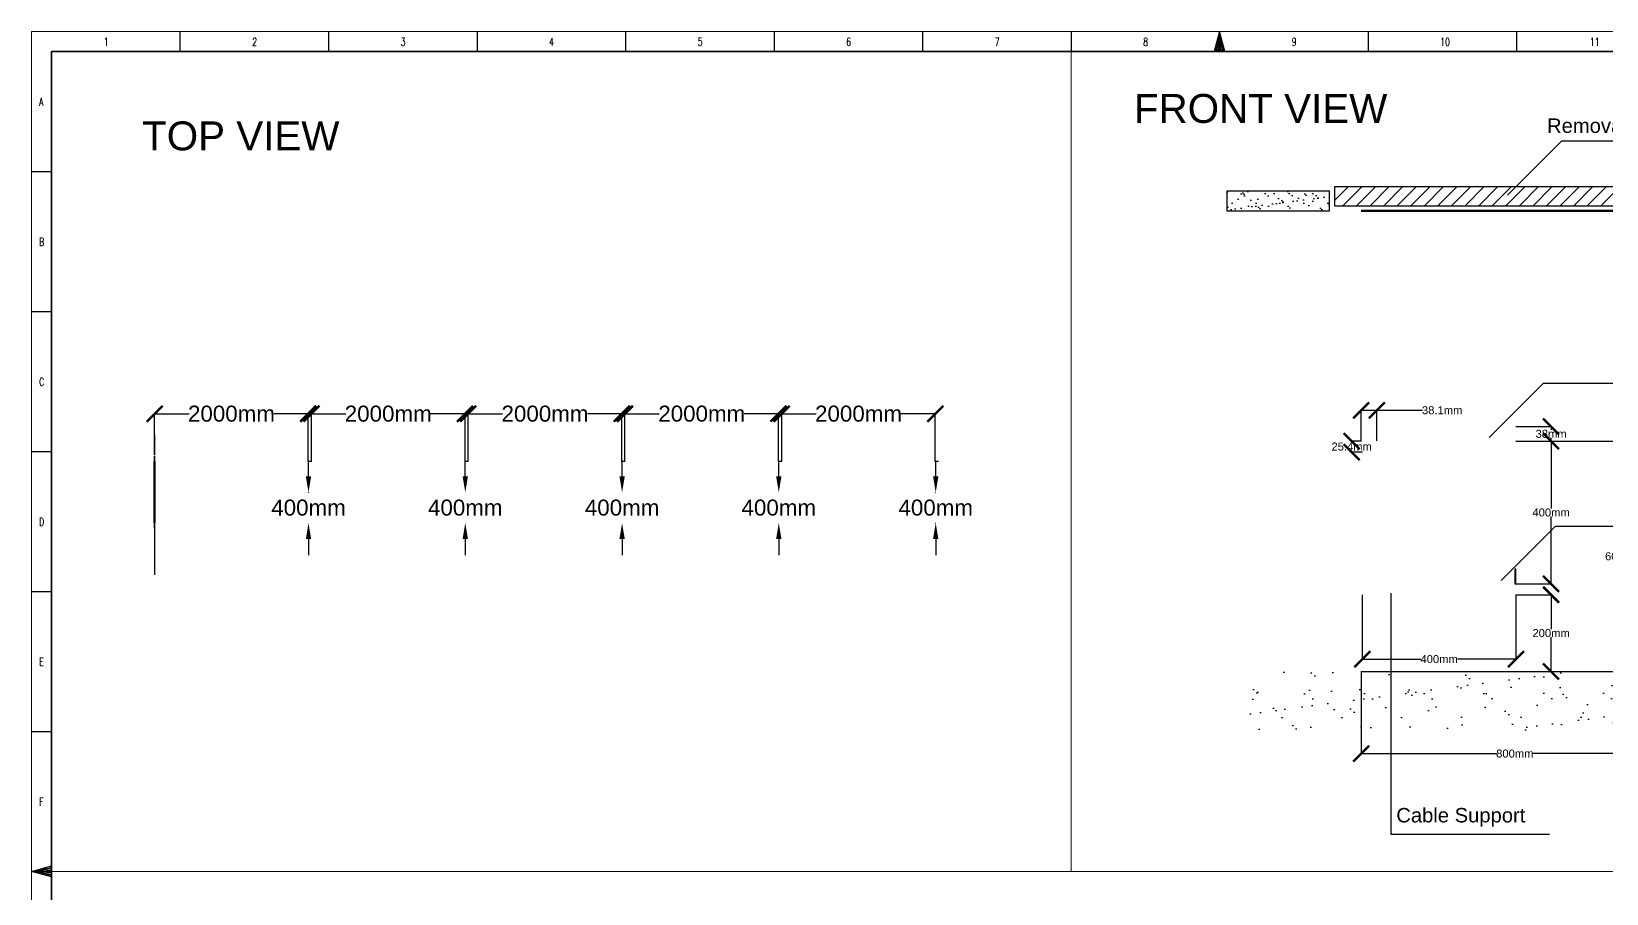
# Model space of a CAD drawing. Header units: inches. Extents: x -430764 to 256483, y 7374 to 217374.
# Drawn here: x -40517 to 156347, y 109604 to 217374 of the extents above; entities that cross this region are included whole.
import ezdxf

# ---------------------------------------------------------------- set-up
doc = ezdxf.new("R2010")
doc.units = ezdxf.units.IN
doc.header["$MEASUREMENT"] = 0
doc.layers.add('Background Stuff', color=252, linetype='Continuous', lineweight=5)
doc.layers.add('Dimensions', color=7, linetype='Continuous')
doc.styles.get("Standard").update_dxf_attribs({"font": 'arial.ttf'})
doc.styles.add('TEG BORDER', font='txt_qlt.shx', dxfattribs={"width": 0.7, "bigfont": 'hztxt.shx'})
doc.dimstyles.get("Standard").update_dxf_attribs({"dimtxt": 0.18, "dimasz": 0.18, "dimexe": 0.18, "dimexo": 0.0625, "dimgap": 0.09, "dimtad": 0, "dimtih": 1, "dimtoh": 1, "dimdec": 4, "dimzin": 0, "dimdsep": 46, "dimtxsty": 'Standard', "dimcen": 0.09, "dimadec": 0, "dimazin": 0, "dimtfac": 1, "dimtdec": 4, "dimtofl": 0, "dimtmove": 0, "dimatfit": 3, "dimfxl": 1, "dimtolj": 1, "dimtzin": 0, "dimarcsym": 0})

# ---------------------------------------------------------------- blocks, each defined once
blk = doc.blocks.new('TEG BORDER A2')
for p, q in [((37.12, 420), (37.12, 415)), ((74.25, 420), (74.25, 415)), ((111.38, 420), (111.38, 415)), ((148.5, 420), (148.5, 415)), ((185.63, 420), (185.63, 415)), ((222.75, 420), (222.75, 415)), ((259.88, 420), (259.88, 415)), ((297, 420), (297, 415)), ((334.12, 420), (334.12, 415)), ((371.25, 420), (371.25, 415)), ((0, 385), (5, 385)), ((0, 350), (5, 350)), ((0, 315), (5, 315)), ((0, 280), (5, 280)), ((0, 245), (5, 245)), ((5, 210), (0, 210)), ((1.25, 210), (3.75, 210))]:
    blk.add_line(p, q)
at = {"linetype": 'Continuous'}
for p, q in [((489, 415), (5, 415)), ((5, 415), (5, 5))]:
    blk.add_line(p, q, dxfattribs=at)
at = {"color": 5, "lineweight": 15}
blk.add_lwpolyline([(0, 420), (594, 420), (594, 0), (0, 0)], close=True, dxfattribs=at)
for points in [[(297, 420), (295.66, 415), (298.34, 415), (297, 420), (296, 415), (296.33, 415), (297, 420), (296.67, 415), (297.33, 415), (297, 420), (297.67, 415), (298, 415), (297, 420)], [(0, 210), (5, 211.34), (5, 208.66), (0, 210), (5, 211), (5, 210.67), (0, 210), (5, 210.33), (5, 209.67), (0, 210), (5, 209.33), (5, 209), (0, 210)]]:
    blk.add_lwpolyline(points)
blk.add_lwpolyline([(5, 415), (589, 415), (589, 5), (5, 5)], close=True)
at = {"char_height": 2, "width": 2, "attachment_point": 1, "style": 'TEG BORDER'}
for s, insert in [('1', (18.05, 418.41)), ('2', (55.17, 418.41)), ('3', (92.3, 418.41)), ('4', (129.42, 418.41)), ('5', (166.55, 418.41)), ('6', (203.67, 418.41)), ('7', (240.8, 418.41)), ('8', (277.92, 418.41)), ('9', (315.05, 418.41)), ('\\pi2.2204e-016;10', (352.17, 418.41)), ('\\pi0.3;11', (389.3, 418.41)), ('A', (1.91, 403.39)), ('B', (1.91, 368.39)), ('C', (1.91, 333.39)), ('D', (1.91, 298.39)), ('E', (1.91, 263.39)), ('F', (1.91, 228.39))]:
    blk.add_mtext(s, dxfattribs=dict(at, insert=insert))
blk = doc.blocks.new('_ArchTick')
at = {"color": 0, "linetype": 'ByBlock', "const_width": 0.15}
blk.add_lwpolyline([(-0.5, -0.5), (0.5, 0.5)], dxfattribs=at)
blk = doc.blocks.new('*D13')
at = {"layer": 'Defpoints', "color": 0, "transparency": 16777216}
for p in [(125684, 170016), (125684, 166157, -197500), (127636, 166184)]:
    blk.add_point(p, dxfattribs=at)
at = {"layer": 'Dimensions', "color": 0, "lineweight": -2, "transparency": 16777216}
for p, q in [((125684, 166157), (125684, 170016)), ((125684, 170016), (127636, 170016)), ((127636, 166184), (127636, 170016)), ((127636, 170016), (133361, 170016))]:
    blk.add_line(p, q, dxfattribs=at)
at = {"layer": 'Dimensions', "color": 0, "lineweight": -2, "transparency": 16777216, "xscale": 2000, "yscale": 2000, "zscale": 2000, "rotation": 180}
blk.add_blockref('_ArchTick', (125684, 170016), dxfattribs=at)
at = {"layer": 'Dimensions', "color": 0, "lineweight": -2, "transparency": 16777216, "xscale": 2000, "yscale": 2000, "zscale": 2000}
blk.add_blockref('_ArchTick', (127636, 170016), dxfattribs=at)
at = {"layer": 'Dimensions', "transparency": 16777216, "insert": (135810, 170016), "char_height": 1000, "attachment_point": 5}
blk.add_mtext('\\A1;38.1mm', dxfattribs=at)
blk = doc.blocks.new('*D9')
at = {"layer": 'Defpoints', "color": 0, "transparency": 16777216}
for p in [(125685, 137356), (164087, 137357), (164087, 127099)]:
    blk.add_point(p, dxfattribs=at)
at = {"layer": 'Dimensions', "color": 0, "lineweight": -2, "transparency": 16777216}
for p, q in [((125685, 137355), (125685, 127099)), ((164087, 137357), (164087, 127099)), ((125685, 127099), (142630, 127099)), ((164087, 127099), (147142, 127099))]:
    blk.add_line(p, q, dxfattribs=at)
at = {"layer": 'Dimensions', "color": 0, "lineweight": -2, "transparency": 16777216, "xscale": 2000, "yscale": 2000, "zscale": 2000, "rotation": 180}
blk.add_blockref('_ArchTick', (125685, 127099), dxfattribs=at)
at = {"layer": 'Dimensions', "color": 0, "lineweight": -2, "transparency": 16777216, "xscale": 2000, "yscale": 2000, "zscale": 2000}
blk.add_blockref('_ArchTick', (164087, 127099), dxfattribs=at)
at = {"layer": 'Dimensions', "transparency": 16777216, "insert": (144886, 127099), "char_height": 1000, "attachment_point": 5}
blk.add_mtext('\\A1;800mm', dxfattribs=at)
blk = doc.blocks.new('*D10')
at = {"layer": 'Defpoints', "color": 0, "transparency": 16777216}
for p in [(125828, 146955, -589535), (145028, 146968, -589679), (125828, 138904)]:
    blk.add_point(p, dxfattribs=at)
at = {"layer": 'Dimensions', "color": 0, "lineweight": -2, "transparency": 16777216}
for p, q in [((125828, 146955), (125828, 138904)), ((145028, 146968), (145028, 138904)), ((125828, 138904), (133153, 138904)), ((145028, 138904), (137704, 138904))]:
    blk.add_line(p, q, dxfattribs=at)
at = {"layer": 'Dimensions', "color": 0, "lineweight": -2, "transparency": 16777216, "xscale": 2000, "yscale": 2000, "zscale": 2000, "rotation": 180}
blk.add_blockref('_ArchTick', (125828, 138904), dxfattribs=at)
at = {"layer": 'Dimensions', "color": 0, "lineweight": -2, "transparency": 16777216, "xscale": 2000, "yscale": 2000, "zscale": 2000}
blk.add_blockref('_ArchTick', (145028, 138904), dxfattribs=at)
at = {"layer": 'Dimensions', "transparency": 16777216, "insert": (135428, 138904), "char_height": 1000, "attachment_point": 5}
blk.add_mtext('\\A1;400mm', dxfattribs=at)
blk = doc.blocks.new('*D14')
at = {"layer": 'Defpoints', "color": 0, "transparency": 16777216}
for p in [(145025, 146957, -491562), (125684, 137357, -101500), (149422, 137357)]:
    blk.add_point(p, dxfattribs=at)
at = {"layer": 'Dimensions', "color": 0, "lineweight": -2, "transparency": 16777216}
for p, q in [((145025, 146957), (149422, 146957)), ((149422, 146957), (149422, 142668)), ((149422, 137357), (149422, 141646)), ((125684, 137357), (149422, 137357))]:
    blk.add_line(p, q, dxfattribs=at)
at = {"layer": 'Dimensions', "color": 0, "lineweight": -2, "transparency": 16777216, "xscale": 2000, "yscale": 2000, "zscale": 2000}
for p, rotation in [((149422, 146957), 90), ((149422, 137357), 270)]:
    blk.add_blockref('_ArchTick', p, dxfattribs=dict(at, rotation=rotation))
at = {"layer": 'Dimensions', "transparency": 16777216, "insert": (149422, 142157), "char_height": 1000, "attachment_point": 5}
blk.add_mtext('\\A1;200mm', dxfattribs=at)
blk = doc.blocks.new('*D15')
at = {"layer": 'Defpoints', "color": 0, "transparency": 16777216}
for p in [(145031, 166157), (149422, 166157), (145028, 148320, -197644)]:
    blk.add_point(p, dxfattribs=at)
at = {"layer": 'Dimensions', "color": 0, "lineweight": -2, "transparency": 16777216}
for p, q in [((145031, 166157), (149422, 166157)), ((149422, 166157), (149422, 157749)), ((149422, 148320), (149422, 156728)), ((145028, 148320), (149422, 148320))]:
    blk.add_line(p, q, dxfattribs=at)
at = {"layer": 'Dimensions', "color": 0, "lineweight": -2, "transparency": 16777216, "xscale": 2000, "yscale": 2000, "zscale": 2000}
for p, rotation in [((149422, 166157), 90), ((149422, 148320), 270)]:
    blk.add_blockref('_ArchTick', p, dxfattribs=dict(at, rotation=rotation))
at = {"layer": 'Dimensions', "transparency": 16777216, "insert": (149422, 157239), "char_height": 1000, "attachment_point": 5}
blk.add_mtext('\\A1;400mm', dxfattribs=at)
blk = doc.blocks.new('*D16')
at = {"layer": 'Defpoints', "color": 0, "transparency": 16777216}
for p in [(145028, 167986, -197644), (149424, 167986), (145028, 166157, -295617)]:
    blk.add_point(p, dxfattribs=at)
at = {"layer": 'Dimensions', "color": 0, "lineweight": -2, "transparency": 16777216}
for p, q in [((145028, 167986), (149424, 167986)), ((149424, 167986), (149424, 167582)), ((145028, 166157), (149424, 166157)), ((149424, 166157), (149424, 166560))]:
    blk.add_line(p, q, dxfattribs=at)
at = {"layer": 'Dimensions', "color": 0, "lineweight": -2, "transparency": 16777216, "xscale": 2000, "yscale": 2000, "zscale": 2000}
for p, rotation in [((149424, 167986), 90), ((149424, 166157), 270)]:
    blk.add_blockref('_ArchTick', p, dxfattribs=dict(at, rotation=rotation))
at = {"layer": 'Dimensions', "transparency": 16777216, "insert": (149424, 167071), "char_height": 1000, "attachment_point": 5}
blk.add_mtext('\\A1;38mm', dxfattribs=at)
blk = doc.blocks.new('*D17')
at = {"layer": 'Defpoints', "color": 0, "transparency": 16777216}
for p in [(145028, 166157, -295617), (145028, 137357), (158500, 137357)]:
    blk.add_point(p, dxfattribs=at)
at = {"layer": 'Dimensions', "color": 0, "lineweight": -2, "transparency": 16777216}
for p, q in [((145028, 166157), (158500, 166157)), ((158500, 166157), (158500, 152268)), ((158500, 137357), (158500, 151246)), ((145028, 137357), (158500, 137357))]:
    blk.add_line(p, q, dxfattribs=at)
at = {"layer": 'Dimensions', "color": 0, "lineweight": -2, "transparency": 16777216, "xscale": 2000, "yscale": 2000, "zscale": 2000}
for p, rotation in [((158500, 166157), 90), ((158500, 137357), 270)]:
    blk.add_blockref('_ArchTick', p, dxfattribs=dict(at, rotation=rotation))
at = {"layer": 'Dimensions', "transparency": 16777216, "insert": (158500, 151757), "char_height": 1000, "attachment_point": 5}
blk.add_mtext('\\A1;600mm', dxfattribs=at)
blk = doc.blocks.new('*D11')
at = {"layer": 'Defpoints', "color": 0, "transparency": 16777216}
for p in [(125684, 166160), (124495, 164796), (125833, 164796)]:
    blk.add_point(p, dxfattribs=at)
at = {"layer": 'Dimensions', "color": 0, "lineweight": -2, "transparency": 16777216}
for p, q in [((125684, 166160), (124495, 166160)), ((124495, 166160), (124495, 165989)), ((124495, 164796), (124495, 164967)), ((125833, 164796), (124495, 164796))]:
    blk.add_line(p, q, dxfattribs=at)
at = {"layer": 'Dimensions', "color": 0, "lineweight": -2, "transparency": 16777216, "xscale": 2000, "yscale": 2000, "zscale": 2000}
for p, rotation in [((124495, 166160), 90), ((124495, 164796), 270)]:
    blk.add_blockref('_ArchTick', p, dxfattribs=dict(at, rotation=rotation))
at = {"layer": 'Dimensions', "transparency": 16777216, "insert": (124495, 165478), "char_height": 1000, "attachment_point": 5}
blk.add_mtext('\\A1;25.4mm', dxfattribs=at)
blk = doc.blocks.new('*D26')
at = {"layer": 'Defpoints', "color": 0, "transparency": 16777216}
for p in [(-25124, 169582), (-25124, 164415), (-5924, 163627, -5760)]:
    blk.add_point(p, dxfattribs=at)
at = {"layer": 'Dimensions', "color": 0, "lineweight": -2, "transparency": 16777216}
for p, q in [((-25124, 164415), (-25124, 169582)), ((-25124, 169582), (-20828, 169582)), ((-5924, 169582), (-10219, 169582)), ((-5924, 163627), (-5924, 169582))]:
    blk.add_line(p, q, dxfattribs=at)
at = {"layer": 'Dimensions', "color": 0, "lineweight": -2, "transparency": 16777216, "xscale": 2000, "yscale": 2000, "zscale": 2000, "rotation": 180}
blk.add_blockref('_ArchTick', (-25124, 169582), dxfattribs=at)
at = {"layer": 'Dimensions', "color": 0, "lineweight": -2, "transparency": 16777216, "xscale": 2000, "yscale": 2000, "zscale": 2000}
blk.add_blockref('_ArchTick', (-5924, 169582), dxfattribs=at)
at = {"layer": 'Dimensions', "transparency": 16777216, "insert": (-15524, 169582), "char_height": 2000, "attachment_point": 5}
blk.add_mtext('\\A1;2000mm', dxfattribs=at)
blk = doc.blocks.new('*D27')
at = {"layer": 'Defpoints', "color": 0, "transparency": 16777216}
for p in [(13671, 169584), (-5529, 163627, -5760), (13671, 163627, -5760)]:
    blk.add_point(p, dxfattribs=at)
at = {"layer": 'Dimensions', "color": 0, "lineweight": -2, "transparency": 16777216}
for p, q in [((-5529, 163627), (-5529, 169584)), ((-5529, 169584), (-1233, 169584)), ((13671, 169584), (9375, 169584)), ((13671, 163627), (13671, 169584))]:
    blk.add_line(p, q, dxfattribs=at)
at = {"layer": 'Dimensions', "color": 0, "lineweight": -2, "transparency": 16777216, "xscale": 2000, "yscale": 2000, "zscale": 2000, "rotation": 180}
blk.add_blockref('_ArchTick', (-5529, 169584), dxfattribs=at)
at = {"layer": 'Dimensions', "color": 0, "lineweight": -2, "transparency": 16777216, "xscale": 2000, "yscale": 2000, "zscale": 2000}
blk.add_blockref('_ArchTick', (13671, 169584), dxfattribs=at)
at = {"layer": 'Dimensions', "transparency": 16777216, "insert": (4071, 169584), "char_height": 2000, "attachment_point": 5}
blk.add_mtext('\\A1;2000mm', dxfattribs=at)
blk = doc.blocks.new('*D28')
at = {"layer": 'Defpoints', "color": 0, "transparency": 16777216}
for p in [(33266, 169585), (14066, 163627, -5760), (33266, 163627, -5760)]:
    blk.add_point(p, dxfattribs=at)
at = {"layer": 'Dimensions', "color": 0, "lineweight": -2, "transparency": 16777216}
for p, q in [((14066, 163627), (14066, 169585)), ((14066, 169585), (18361, 169585)), ((33266, 169585), (28970, 169585)), ((33266, 163627), (33266, 169585))]:
    blk.add_line(p, q, dxfattribs=at)
at = {"layer": 'Dimensions', "color": 0, "lineweight": -2, "transparency": 16777216, "xscale": 2000, "yscale": 2000, "zscale": 2000, "rotation": 180}
blk.add_blockref('_ArchTick', (14066, 169585), dxfattribs=at)
at = {"layer": 'Dimensions', "color": 0, "lineweight": -2, "transparency": 16777216, "xscale": 2000, "yscale": 2000, "zscale": 2000}
blk.add_blockref('_ArchTick', (33266, 169585), dxfattribs=at)
at = {"layer": 'Dimensions', "transparency": 16777216, "insert": (23666, 169585), "char_height": 2000, "attachment_point": 5}
blk.add_mtext('\\A1;2000mm', dxfattribs=at)
blk = doc.blocks.new('*D29')
at = {"layer": 'Defpoints', "color": 0, "transparency": 16777216}
for p in [(52860, 169585), (33660, 163627, -5760), (52860, 163627, -5760)]:
    blk.add_point(p, dxfattribs=at)
at = {"layer": 'Dimensions', "color": 0, "lineweight": -2, "transparency": 16777216}
for p, q in [((33660, 163627), (33660, 169585)), ((33660, 169585), (37956, 169585)), ((52860, 169585), (48564, 169585)), ((52860, 163627), (52860, 169585))]:
    blk.add_line(p, q, dxfattribs=at)
at = {"layer": 'Dimensions', "color": 0, "lineweight": -2, "transparency": 16777216, "xscale": 2000, "yscale": 2000, "zscale": 2000, "rotation": 180}
blk.add_blockref('_ArchTick', (33660, 169585), dxfattribs=at)
at = {"layer": 'Dimensions', "color": 0, "lineweight": -2, "transparency": 16777216, "xscale": 2000, "yscale": 2000, "zscale": 2000}
blk.add_blockref('_ArchTick', (52860, 169585), dxfattribs=at)
at = {"layer": 'Dimensions', "transparency": 16777216, "insert": (43260, 169585), "char_height": 2000, "attachment_point": 5}
blk.add_mtext('\\A1;2000mm', dxfattribs=at)
blk = doc.blocks.new('*D30')
at = {"layer": 'Defpoints', "color": 0, "transparency": 16777216}
for p in [(72455, 169585), (53255, 163627, -5760), (72455, 163627, -5760)]:
    blk.add_point(p, dxfattribs=at)
at = {"layer": 'Dimensions', "color": 0, "lineweight": -2, "transparency": 16777216}
for p, q in [((53255, 163627), (53255, 169585)), ((53255, 169585), (57550, 169585)), ((72455, 169585), (68159, 169585)), ((72455, 163627), (72455, 169585))]:
    blk.add_line(p, q, dxfattribs=at)
at = {"layer": 'Dimensions', "color": 0, "lineweight": -2, "transparency": 16777216, "xscale": 2000, "yscale": 2000, "zscale": 2000, "rotation": 180}
blk.add_blockref('_ArchTick', (53255, 169585), dxfattribs=at)
at = {"layer": 'Dimensions', "color": 0, "lineweight": -2, "transparency": 16777216, "xscale": 2000, "yscale": 2000, "zscale": 2000}
blk.add_blockref('_ArchTick', (72455, 169585), dxfattribs=at)
at = {"layer": 'Dimensions', "transparency": 16777216, "insert": (62855, 169585), "char_height": 2000, "attachment_point": 5}
blk.add_mtext('\\A1;2000mm', dxfattribs=at)
blk = doc.blocks.new('*D31')
at = {"layer": 'Defpoints', "color": 0, "transparency": 16777216}
for p in [(-5895, 159758, -5394), (-5895, 155918, -5394), (-5892, 155918)]:
    blk.add_point(p, dxfattribs=at)
at = {"layer": 'Dimensions', "color": 0, "lineweight": -2, "transparency": 16777216}
for p, q in [((-5892, 161758), (-5892, 163758)), ((-5895, 159758), (-5892, 159758)), ((-5895, 155918), (-5892, 155918)), ((-5892, 153918), (-5892, 151918))]:
    blk.add_line(p, q, dxfattribs=at)
at = {"layer": 'Dimensions', "color": 0, "transparency": 16777216}
for points in [[(-6225, 161758), (-5559, 161758), (-5892, 159758)], [(-6225, 153918), (-5559, 153918), (-5892, 155918)]]:
    blk.add_solid(points, dxfattribs=at)
at = {"layer": 'Dimensions', "transparency": 16777216, "insert": (-5892, 157838), "char_height": 2000, "attachment_point": 5}
blk.add_mtext('\\A1;400mm', dxfattribs=at)
blk = doc.blocks.new('*D32')
at = {"layer": 'Defpoints', "color": 0, "transparency": 16777216}
for p in [(13700, 159758, -5394), (13700, 155918, -5394), (13700, 155918)]:
    blk.add_point(p, dxfattribs=at)
at = {"layer": 'Dimensions', "color": 0, "lineweight": -2, "transparency": 16777216}
for p, q in [((13700, 161758), (13700, 163758)), ((13700, 159758), (13700, 159758)), ((13700, 155918), (13700, 155918)), ((13700, 153918), (13700, 151918))]:
    blk.add_line(p, q, dxfattribs=at)
at = {"layer": 'Dimensions', "color": 0, "transparency": 16777216}
for points in [[(13367, 161758), (14034, 161758), (13700, 159758)], [(13367, 153918), (14034, 153918), (13700, 155918)]]:
    blk.add_solid(points, dxfattribs=at)
at = {"layer": 'Dimensions', "transparency": 16777216, "insert": (13700, 157838), "char_height": 2000, "attachment_point": 5}
blk.add_mtext('\\A1;400mm', dxfattribs=at)
blk = doc.blocks.new('*D33')
at = {"layer": 'Defpoints', "color": 0, "transparency": 16777216}
for p in [(33294, 159758, -5394), (33294, 155916, -5394), (33303, 155916)]:
    blk.add_point(p, dxfattribs=at)
at = {"layer": 'Dimensions', "color": 0, "lineweight": -2, "transparency": 16777216}
for p, q in [((33303, 161758), (33303, 163758)), ((33294, 159758), (33304, 159758)), ((33294, 155916), (33304, 155916)), ((33303, 153916), (33303, 151916))]:
    blk.add_line(p, q, dxfattribs=at)
at = {"layer": 'Dimensions', "color": 0, "transparency": 16777216}
for points in [[(32970, 161758), (33637, 161758), (33303, 159758)], [(32970, 153916), (33637, 153916), (33303, 155916)]]:
    blk.add_solid(points, dxfattribs=at)
at = {"layer": 'Dimensions', "transparency": 16777216, "insert": (33303, 157837), "char_height": 2000, "attachment_point": 5}
blk.add_mtext('\\A1;400mm', dxfattribs=at)
blk = doc.blocks.new('*D34')
at = {"layer": 'Defpoints', "color": 0, "transparency": 16777216}
for p in [(52889, 159758, -5394), (52888, 155920), (52889, 155920, -5394)]:
    blk.add_point(p, dxfattribs=at)
at = {"layer": 'Dimensions', "color": 0, "lineweight": -2, "transparency": 16777216}
for p, q in [((52888, 161758), (52888, 163758)), ((52889, 159758), (52887, 159758)), ((52889, 155920), (52887, 155920)), ((52888, 153920), (52888, 151920))]:
    blk.add_line(p, q, dxfattribs=at)
at = {"layer": 'Dimensions', "color": 0, "transparency": 16777216}
for points in [[(52554, 161758), (53221, 161758), (52888, 159758)], [(52554, 153920), (53221, 153920), (52888, 155920)]]:
    blk.add_solid(points, dxfattribs=at)
at = {"layer": 'Dimensions', "transparency": 16777216, "insert": (52888, 157839), "char_height": 2000, "attachment_point": 5}
blk.add_mtext('\\A1;400mm', dxfattribs=at)
blk = doc.blocks.new('*D35')
at = {"layer": 'Defpoints', "color": 0, "transparency": 16777216}
for p in [(72484, 159758, -5394), (72484, 155916, -5394), (72503, 155916)]:
    blk.add_point(p, dxfattribs=at)
at = {"layer": 'Dimensions', "color": 0, "lineweight": -2, "transparency": 16777216}
for p, q in [((72503, 161758), (72503, 163758)), ((72484, 159758), (72503, 159758)), ((72484, 155916), (72503, 155916)), ((72503, 153916), (72503, 151916))]:
    blk.add_line(p, q, dxfattribs=at)
at = {"layer": 'Dimensions', "color": 0, "transparency": 16777216}
for points in [[(72169, 161758), (72836, 161758), (72503, 159758)], [(72169, 153916), (72836, 153916), (72503, 155916)]]:
    blk.add_solid(points, dxfattribs=at)
at = {"layer": 'Dimensions', "transparency": 16777216, "insert": (72503, 157837), "char_height": 2000, "attachment_point": 5}
blk.add_mtext('\\A1;400mm', dxfattribs=at)

msp = doc.modelspace()

# ---------------------------------------------------------------- hatches: boundary and pattern name
h = msp.add_hatch()
h.set_pattern_fill('AR-SAND', color=251, scale=960)
h.set_pattern_definition([(37.5, (259127.3, 194957), (-60.474, 1849.751), [0, -1459.2, 0, -1632, 0, -1560]), (7.5, (259127.3, 194957), (1698.986, 2709.26), [0, -787.2, 0, -1315.2, 0, -504]), (327.5, (257946.5, 194957), (2989.576, 5.433), [0, -480, 0, -1728, 0, -2256]), (317.5, (257946.5, 194957), (2885.88, 842.57), [0, -240, 0, -1132.8, 0, -1296])])
h.paths.add_polyline_path([(121744.16432, 194957.02572), (121744.16432, 197395.42572), (108884.19612, 197395.42572), (108884.19612, 194957.02572)])
h = msp.add_hatch()
h.set_pattern_fill('ANSI31', color=256, scale=9600)
h.set_pattern_definition([(45, (259127.3, 195547.5), (-848.528, 848.528), [])])
h.paths.add_polyline_path([(167414.92209, 195547.5017), (122393.47651, 195547.5017), (122393.47651, 197985.9017), (167414.92209, 197985.9017)])
h = msp.add_hatch()
h.set_pattern_fill('AR-SAND', color=42, scale=2400)
h.set_pattern_definition([(37.5, (259127.3, 194957), (-151.18, 4624.38), [0, -3648, 0, -4080, 0, -3900]), (7.5, (259127, 194957), (4247.46, 6773.15), [0, -1968, 0, -3288, 0, -1260]), (327.5, (256175.3, 194957), (7473.94, 13.58), [0, -1200, 0, -4320, 0, -5640]), (317.5, (256175, 194957), (7214.7, 2106.42), [0, -600, 0, -2832, 0, -3240])])
h.paths.add_polyline_path([(111284.19612, 137357.02572), (178904.53851, 137357.02572), (178904.53851, 130044.02746), (111284.19612, 130044.02746)])

# ---------------------------------------------------------------- linework, layer by layer
at = {"color": 42, "lineweight": 70, "extrusion": (0, 1, 0)}
msp.add_line((125684.19612, 194957.02572), (164084.19612, 194957.02572), dxfattribs=at)
at = {"color": 42, "lineweight": 70}
msp.add_line((-25123.5, 163627.11285), (-25123.5, 155947.11285), dxfattribs=at)
for p, q in [((-5528.94, 163598.31285, -11520), (-5894.7, 163598.31285, -11520)), ((14065.62, 163598.31285, -11520), (13699.86, 163598.31285, -11520)), ((33660.18, 163598.31285, -11520), (33294.42, 163598.31285, -11520)), ((53254.74, 163598.31285, -11520), (52888.98, 163598.31285, -11520)), ((72849.3, 163598.31285, -11520), (72483.54, 163598.31285, -11520))]:
    msp.add_line(p, q)
at = {"extrusion": (0, 1, 0)}
for p, q in [((125828.19612, 137357.02572, -97972.8), (125828.19612, 137357.02572, -96144)), ((125828.19612, 137357.02572, -195945.6), (125828.19612, 137357.02572, -194116.8)), ((125828.19612, 137357.02572, -293918.4), (125828.19612, 137357.02572, -292089.6)), ((125828.19612, 137357.02572, -391891.2), (125828.19612, 137357.02572, -390062.4)), ((125828.19612, 137357.02572, -489864), (125828.19612, 137357.02572, -488035.2))]:
    msp.add_line(p, q, dxfattribs=at)
at = {"color": 251}
msp.add_lwpolyline([(121744.16432, 194957.02572), (121744.16432, 197395.42572), (108884.19612, 197395.42572), (108884.19612, 194957.02572)], close=True, dxfattribs=at)
msp.add_lwpolyline([(167414.92209, 195547.5017), (122393.47651, 195547.5017), (122393.47651, 197985.9017), (167414.92209, 197985.9017)], close=True)
at = {"color": 251, "extrusion": (-1, -9.87678e-28, 0), "elevation": 25123.5}
msp.add_lwpolyline([(-164415.11921, 0), (-164415.11921, 487.68), (-166987.11285, 487.68), (-166987.11285, 0)], close=True, dxfattribs=at)
at = {"extrusion": (-1, -2.40061e-28, 0), "elevation": 25123.5}
msp.add_lwpolyline([(-155280.96765, 118.0952), (-164285.25677, 118.0952), (-164285.25677, 605.7752), (-155280.96765, 605.7752)], close=True, dxfattribs=at)
at = {"extrusion": (-1, -2.8743e-29, 0), "elevation": 5894.7}
msp.add_lwpolyline([(-159758.31285, -9327.36), (-159758.31285, -8961.6), (-159787.11285, -8961.6), (-159787.11285, -9327.36)], close=True, dxfattribs=at)
at = {"color": 9, "lineweight": 0, "extrusion": (-1, 0, 0), "elevation": 25123.5}
msp.add_lwpolyline([(-155206.14571, 487.68), (-152634.15207, 487.68), (-152634.15207, 0), (-155206.14571, 0)], close=True, dxfattribs=at)
at = {"elevation": -96144}
msp.add_lwpolyline([(145028.19612, 148320.22572), (145028.19612, 150149.02572), (144884.19612, 150149.02572), (144884.19612, 148320.22572)], close=True, dxfattribs=at)
at = {"layer": 'Background Stuff', "color": 7}
for p, q in [((89420.5, 216123.87141), (89420.5, 112373.87141)), ((-38017, 112373.87141), (203983, 112373.87141))]:
    msp.add_line(p, q, dxfattribs=at)

# ---------------------------------------------------------------- block references
at = {"xscale": 500, "yscale": 500, "zscale": 500}
msp.add_blockref('TEG BORDER A2', (-40517, 7373.87141), dxfattribs=at)

# ---------------------------------------------------------------- texts
for s, height, p in [('FRONT VIEW', 3612.722883, (97271.56388, 205946.2704, 202999.91501)), ('TOP VIEW', 3612.722883, (-26696.93612, 202518.7704, 202999.91501)), ('Removable R.C. Cover', 1806.3614415, (148915.53194, 204695.6352, 101499.95751)), ('Cable Support', 1806.3614415, (130073.08022, 118489.63715, 101499.95751))]:
    msp.add_text(s, height=height).set_placement(p)

# ---------------------------------------------------------------- dimensions: what is measured, and where the dimension line sits
at = {"layer": 'Dimensions', "color": 5}
for base, p1, p2, angle, override, picture, middle in [((-25123.5, 169581.83333), (-5923.5, 163627.11285, -5760), (-25123.5, 164415.11921), 180, {"dimtxt": 2000, "dimasz": 2000, "dimdec": 0, "dimlfac": 0.10415, "dimpost": 'mm', "dimblk1": 'ArchTick', "dimblk2": 'ArchTick', "dimsah": 1, "dimclrt": 256}, '*D26', (-15523.5, 169581.83333)), ((13671.06, 169583.56133), (-5528.94, 163627.11285, -5760), (13671.06, 163627.11285, -5760), 180, {"dimtxt": 2000, "dimasz": 2000, "dimdec": 0, "dimlfac": 0.10415, "dimpost": 'mm', "dimblk1": 'ArchTick', "dimblk2": 'ArchTick', "dimsah": 1, "dimclrt": 256}, '*D27', (4071.06, 169583.56133)), ((33265.62, 169585.28933), (14065.62, 163627.11285, -5760), (33265.62, 163627.11285, -5760), 180, {"dimtxt": 2000, "dimasz": 2000, "dimdec": 0, "dimlfac": 0.10415, "dimpost": 'mm', "dimblk1": 'ArchTick', "dimblk2": 'ArchTick', "dimsah": 1, "dimclrt": 256}, '*D28', (23665.62, 169585.28933)), ((52860.18, 169585.00133), (33660.18, 163627.11285, -5760), (52860.18, 163627.11285, -5760), 180, {"dimtxt": 2000, "dimasz": 2000, "dimdec": 0, "dimlfac": 0.10415, "dimpost": 'mm', "dimblk1": 'ArchTick', "dimblk2": 'ArchTick', "dimsah": 1, "dimclrt": 256}, '*D29', (43260.18, 169585.00133)), ((72454.74, 169585.00133), (53254.74, 163627.11285, -5760), (72454.74, 163627.11285, -5760), 180, {"dimtxt": 2000, "dimasz": 2000, "dimdec": 0, "dimlfac": 0.10415, "dimpost": 'mm', "dimblk1": 'ArchTick', "dimblk2": 'ArchTick', "dimsah": 1, "dimclrt": 256}, '*D30', (62854.74, 169585.00133)), ((149423.67364, 167985.82572, 101499.95751), (145028.19612, 166157.02572, -194116.8), (145028.19612, 167985.82572, -96144), 90, {"dimtxt": 1000, "dimasz": 2000, "dimdec": 0, "dimlfac": 0.020833, "dimpost": 'mm', "dimblk1": 'ArchTick', "dimblk2": 'ArchTick', "dimsah": 1, "dimclrt": 256}, '*D16', (149423.67364, 167071.42572, 101499.95751)), ((158500.15934, 137357.02572, 101499.95751), (145028.19612, 166157.02572, -194116.8), (145028.19612, 137357.02572, 101499.95751), 90, {"dimtxt": 1000, "dimasz": 2000, "dimdec": 0, "dimlfac": 0.020833, "dimpost": 'mm', "dimblk1": 'ArchTick', "dimblk2": 'ArchTick', "dimsah": 1, "dimclrt": 256}, '*D17', (158500.15934, 151757.02572, 101499.95751)), ((-5892.0147, 155918.29255), (-5894.7, 159758.31285, -5394.24), (-5894.7, 155918.29255, -5394.24), 90, {"dimtxt": 2000, "dimasz": 2000, "dimdec": 0, "dimlfac": 0.10415, "dimpost": 'mm', "dimsah": 1, "dimclrt": 256}, '*D31', (-5892.0147, 157838.3027)), ((13700.22669, 155918.35006), (13699.86, 159758.31285, -5394.24), (13699.86, 155918.35006, -5394.24), 90, {"dimtxt": 2000, "dimasz": 2000, "dimdec": 0, "dimlfac": 0.10415, "dimpost": 'mm', "dimsah": 1, "dimclrt": 256}, '*D32', (13700.22669, 157838.33145)), ((33303.3372, 155916.41896), (33294.42, 159758.31285, -5394.24), (33294.42, 155916.41896, -5394.24), 90, {"dimtxt": 2000, "dimasz": 2000, "dimdec": 0, "dimlfac": 0.10415, "dimpost": 'mm', "dimsah": 1, "dimclrt": 256}, '*D33', (33303.3372, 157837.3659)), ((52887.58769, 155919.55436), (52888.98, 159758.31285, -5394.24), (52888.98, 155919.55436, -5394.24), 270, {"dimtxt": 2000, "dimasz": 2000, "dimdec": 0, "dimlfac": 0.10415, "dimpost": 'mm', "dimsah": 1, "dimclrt": 256}, '*D34', (52887.58769, 157838.9336)), ((72502.64934, 155915.78666), (72483.54, 159758.31285, -5394.24), (72483.54, 155915.78666, -5394.24), 90, {"dimtxt": 2000, "dimasz": 2000, "dimdec": 0, "dimlfac": 0.10415, "dimpost": 'mm', "dimsah": 1, "dimclrt": 256}, '*D35', (72502.64934, 157837.04975)), ((149422.23364, 137357.02572, 101499.95751), (145024.92046, 146957.02572, -390062.4), (125684.19612, 137357.02572), 90, {"dimtxt": 1000, "dimasz": 2000, "dimdec": 0, "dimlfac": 0.020833, "dimpost": 'mm', "dimblk1": 'ArchTick', "dimblk2": 'ArchTick', "dimsah": 1, "dimclrt": 256}, '*D14', (149422.23364, 142157.02572, 101499.95751))]:
    dim = msp.add_linear_dim(base=base, p1=p1, p2=p2, angle=angle, dimstyle='Standard', override=override, dxfattribs=at)
    dim.commit()
    dim.dimension.update_dxf_attribs({"geometry": picture, "text_midpoint": middle})
dim = msp.add_linear_dim(base=(125684.19612, 170015.96041, 101499.95751), p1=(127635.93495, 166183.66313, 101499.95751), p2=(125684.19612, 166157.02572, -96000), text='38.1mm', dimstyle='Standard', override={"dimtxt": 1000, "dimasz": 2000, "dimdec": 0, "dimlfac": 0.020833, "dimpost": 'mm', "dimblk1": 'ArchTick', "dimblk2": 'ArchTick', "dimsah": 1, "dimclrt": 256}, dxfattribs=at)
dim.commit()
dim.dimension.update_dxf_attribs({"geometry": '*D13', "text_midpoint": (135809.75017, 170015.96041, 101499.95751), "dimtype": 160})
for base, p1, p2, text, picture, middle in [((124495.28521, 164795.94203, 101499.95751), (125684.19612, 166160.02572, 101499.95751), (125833.33832, 164795.94203, 101499.95751), '25.4mm', '*D11', (124495.28521, 165477.98387, 101499.95751)), ((149422.23364, 166157.02572, 101499.95751), (145028.19612, 148320.22572, -96144), (145031.19612, 166157.02572, 101499.95751), '400mm', '*D15', (149422.23364, 157238.62572, 101499.95751))]:
    dim = msp.add_linear_dim(base=base, p1=p1, p2=p2, angle=90, text=text, dimstyle='Standard', override={"dimtxt": 1000, "dimasz": 2000, "dimdec": 0, "dimlfac": 0.020833, "dimpost": 'mm', "dimblk1": 'ArchTick', "dimblk2": 'ArchTick', "dimsah": 1, "dimclrt": 256}, dxfattribs=at)
    dim.commit()
    dim.dimension.update_dxf_attribs({"geometry": picture, "text_midpoint": middle})
for base, p1, p2, picture, middle in [((125828.19612, 138904.34515, 101499.95751), (145028.19612, 146967.64891, -488179.2), (125828.19612, 146955.47695, -488035.2), '*D10', (135428.19612, 138904.34515, 101499.95751)), ((164087.19612, 127098.88633, 101499.95751), (125684.84512, 137355.50602, 101499.95751), (164087.19612, 137357.02572, 101499.95751), '*D9', (144886.02062, 127098.88633, 101499.95751))]:
    dim = msp.add_linear_dim(base=base, p1=p1, p2=p2, dimstyle='Standard', override={"dimtxt": 1000, "dimasz": 2000, "dimdec": 0, "dimlfac": 0.020833, "dimpost": 'mm', "dimblk1": 'ArchTick', "dimblk2": 'ArchTick', "dimsah": 1, "dimclrt": 256}, dxfattribs=at)
    dim.commit()
    dim.dimension.update_dxf_attribs({"geometry": picture, "text_midpoint": middle})

# ---------------------------------------------------------------- leaders
for points in [[(143965.91715, 196908.5209, 101499.95751), (150754.14225, 203696.746, 101499.95751), (169954.14225, 203696.746, 101499.95751)], [(141663.94279, 166600.86101), (148452.16789, 173389.08611), (196654.76963, 173389.08611)], [(-25123.5, 160431.16352, -5671.23294), (-25123.5, 159073.5185, -4313.58792), (-25123.5, 149432.99815, -4313.58792)], [(-25123.5, 160123.96352, -9246.94385), (-25123.5, 158766.3185, -7889.29883), (-25123.5, 151065.50937, -7889.29883)], [(143199.94279, 148722.30645), (149988.16789, 155510.53155), (188492.21351, 155510.53155)], [(129376.29021, 147166.80212, 101499.95751), (129376.29021, 117032.00108, 101499.95751), (149205.68825, 117032.00108, 101499.95751)]]:
    msp.add_leader(points, dimstyle='Standard', override={"dimgap": 0.09, "dimtad": 0})

doc.saveas('drawing.dxf')
